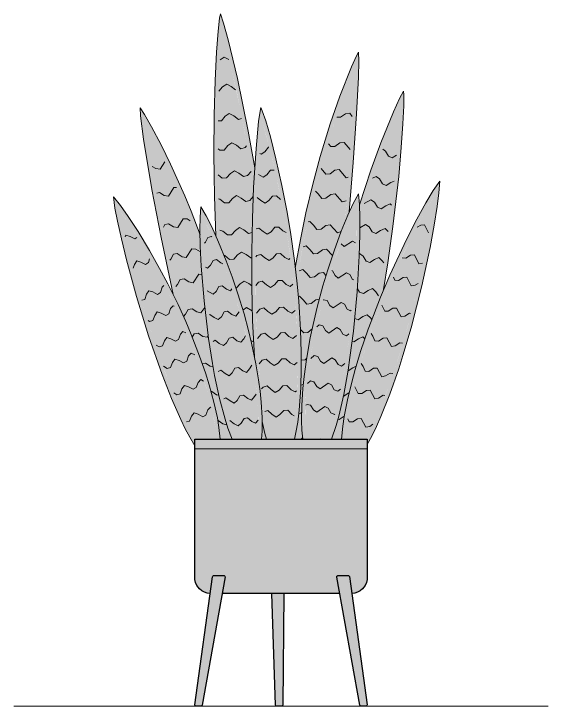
# Model space of a CAD drawing. Header units: centimetres. Extents: x 0 to 879, y -664 to 265.
# Drawn here: x 5 to 95, y -496.8 to -380.1 of the extents above; entities that cross this region are included whole.
import ezdxf

# ---------------------------------------------------------------- set-up
doc = ezdxf.new("R2010")
doc.units = ezdxf.units.CM
for name, color, linetype, lineweight, true_color in [('VEG-HOJAS', 117, 'Continuous', 18, 0x2e5e38), ('VEG-MACETA', 25, 'Continuous', 25, 0x745440), ('VEG-NERVIOS', 115, 'Continuous', 9, 0x528c5c), ('VEG-TEXTO', 47, 'Continuous', 18, 0x464646)]:
    doc.layers.add(name, color=color, linetype=linetype, lineweight=lineweight, true_color=true_color)
doc.layers.add('VEG-RELLENO', color=253, linetype='Continuous', true_color=0x96c896)

# ---------------------------------------------------------------- blocks, each defined once
blk = doc.blocks.new('VEG_Sansevieria_ALZADO')
at = {"layer": 'VEG-RELLENO', "true_color": 0xded278}
h = blk.add_hatch(color=41, dxfattribs=at)
h.dxf.hatch_style = 1
h.paths.add_polyline_path([(-10.96, 79.27), (-11.28, 89.53), (-11.32, 93.05), (-11.27, 99.65), (-11.1, 105.45), (-10.86, 110.22), (-10.59, 113.76), (-10.35, 115.96), (-10.21, 116.7), (-9.67, 115.11), (-8.9, 112.32), (-7.33, 105.79), (-5.53, 96.95), (-4.43, 90.73), (-4.59, 87.93), (-6.12, 96.84), (-7.33, 102.94), (-8.48, 108.11), (-9.97, 113.96), (-10.26, 110.18), (-10.5, 105.43), (-10.71, 96.43), (-10.68, 89.54), (-10.61, 85.92), (-10.28, 77.69)])
at = {"layer": 'VEG-RELLENO', "true_color": 0x406d4b}
h = blk.add_hatch(color=105, dxfattribs=at)
h.dxf.hatch_style = 1
h.paths.add_polyline_path([(-4.59, 87.93), (-4.89, 79.45), (-4.95, 73.69), (-4.88, 67.83), (-4.79, 64.94), (-4.47, 58.93), (-5.47, 63.32), (-6.83, 68.17), (-8.56, 73.33), (-10.28, 77.69), (-10.61, 85.92), (-10.68, 89.54), (-10.71, 96.43), (-10.5, 105.43), (-10.26, 110.18), (-9.97, 113.96), (-8.48, 108.11), (-6.73, 99.99), (-5.52, 93.52), (-4.93, 90.05)])
h.paths.add_polyline_path([(-3.15, 47.96), (-2.73, 45.99), (-2.46, 45), (-3.27, 45), (-3.17, 46.37)])
at = {"layer": 'VEG-RELLENO', "true_color": 0xded278}
h = blk.add_hatch(color=41, dxfattribs=at)
h.dxf.hatch_style = 1
h.paths.add_polyline_path([(2.41, 73.87), (3.48, 79.79), (4.19, 83.15), (5.57, 88.81), (6.89, 93.58), (8.29, 98.15), (9.9, 102.8), (11.87, 107.79), (12.72, 109.65), (13.06, 110.26), (13.11, 108.7), (13.05, 106.04), (12.74, 99.87), (12.18, 91.63), (11.51, 83.31), (10.76, 81.56), (11.35, 88.59), (11.98, 97.36), (12.37, 104.28), (12.49, 107.71), (11.19, 104.53), (9.41, 99.59), (8.03, 95.31), (6.35, 89.44), (5.16, 84.65), (4.07, 79.67), (3.42, 76.28), (2.67, 71.58)])
at = {"layer": 'VEG-RELLENO', "true_color": 0x457450}
h = blk.add_hatch(color=105, dxfattribs=at)
h.dxf.hatch_style = 1
h.paths.add_polyline_path([(10.74, 81.5), (8.93, 76.74), (7.47, 72.23), (6.47, 68.72), (5.91, 66.54), (4.94, 62.1), (4.18, 57.72), (3.9, 55.6), (3.61, 52.58), (3.46, 49.77), (3.46, 48.08), (3.52, 46.53), (3.67, 45), (2.27, 45), (2.52, 46.12), (2.81, 47.89), (3.05, 49.88), (3.32, 53.66), (3.42, 57), (3.36, 61.53), (3.19, 65.33), (2.67, 71.58), (2.86, 72.87), (3.74, 77.97), (4.78, 83.02), (5.54, 86.29), (6.76, 90.95), (8.03, 95.31), (9.68, 100.4), (11.19, 104.53), (12.49, 107.71), (12.37, 104.28), (11.98, 97.36), (11.35, 88.59)])
at = {"layer": 'VEG-RELLENO', "true_color": 0xded278}
h = blk.add_hatch(color=41, dxfattribs=at)
h.dxf.hatch_style = 1
h.paths.add_polyline_path([(13.23, 84.52), (15.72, 91.94), (17.6, 96.93), (19.51, 101.45), (20.32, 103.13), (20.64, 103.69), (20.68, 103.05), (20.67, 101.18), (20.42, 96.29), (19.83, 89.31), (19.23, 83.79), (18.46, 77.83), (17.29, 70.23), (16.23, 67.61), (17.42, 74.85), (18.63, 83.86), (19.23, 89.37), (19.66, 94.22), (19.94, 98.22), (20.07, 101.23), (18.16, 96.71), (16.57, 92.53), (14.85, 87.58), (13.28, 82.64)])
h = blk.add_hatch(color=41, dxfattribs=at)
h.dxf.hatch_style = 1
h.paths.add_polyline_path([(-18.15, 69.37), (-20.19, 79), (-22.16, 89.49), (-23.37, 97.13), (-23.66, 99.49), (-23.75, 100.86), (-22.98, 99.72), (-21.79, 97.66), (-20.19, 94.62), (-18.61, 91.39), (-16.22, 86.02), (-15.16, 83.45), (-13.64, 79.48), (-13.6, 77.6), (-15.72, 83.23), (-17.82, 88.2), (-19.16, 91.13), (-20.72, 94.35), (-22.94, 98.47), (-21.94, 91.82), (-20.67, 84.61), (-19.02, 76.24), (-16.97, 66.89)])
h = blk.add_hatch(color=41, dxfattribs=at)
h.dxf.hatch_style = 1
h.paths.add_polyline_path([(-2.73, 45.99), (-3.15, 47.96), (-3.32, 51.22), (-3.64, 54.05), (-4.11, 57.04), (-4.47, 58.93), (-4.79, 64.94), (-4.93, 70.76), (-4.89, 79.45), (-4.62, 87.42), (-4.35, 91.99), (-4.06, 95.75), (-3.77, 98.56), (-3.52, 100.3), (-3.39, 100.89), (-2.9, 99.64), (-2.21, 97.44), (-0.85, 92.29), (0.15, 87.79), (1.28, 81.73), (2.01, 77.04), (2.71, 71.19), (3.19, 65.33), (3.41, 59.68), (3.36, 54.46), (3.24, 52.08), (3.05, 49.88), (2.81, 47.89), (2.52, 46.12), (2.27, 45), (1.65, 45), (1.93, 46.23), (2.22, 47.97), (2.46, 49.94), (2.64, 52.12), (2.76, 54.48), (2.82, 57), (2.76, 61.52), (2.59, 65.29), (2.38, 68.2), (2, 72.11), (1.41, 76.96), (0.99, 79.8), (0.22, 84.3), (-0.43, 87.67), (-1.43, 92.15), (-2.37, 95.8), (-3.17, 98.52), (-3.46, 95.7), (-3.76, 91.95), (-4.13, 84.86), (-4.33, 76.59), (-4.33, 70.77), (-4.19, 64.96), (-4.06, 62.13), (-3.7, 56.76), (-3.46, 54.26), (-2.87, 49.79), (-2.52, 47.85), (-2.15, 46.14), (-1.84, 45), (-2.46, 45)])
at = {"layer": 'VEG-RELLENO', "true_color": 0x457450}
h = blk.add_hatch(color=105, dxfattribs=at)
h.dxf.hatch_style = 1
h.paths.add_polyline_path([(16.23, 67.61), (14.71, 63.57), (13.91, 61.27), (12.72, 57.52), (11.91, 54.64), (11.18, 51.62), (10.64, 48.85), (10.39, 47.19), (10.21, 45), (8.5, 45), (9.27, 47.29), (9.72, 48.9), (10.56, 52.55), (11.29, 56.62), (11.92, 60.97), (12.42, 65.43), (12.95, 71.95), (13.23, 77.76), (13.28, 82.64), (14.85, 87.58), (16.57, 92.53), (18.16, 96.71), (20.07, 101.23), (19.94, 98.22), (19.66, 94.22), (19.23, 89.37), (18.63, 83.86), (17.42, 74.85), (16.43, 68.68)])
at = {"layer": 'VEG-RELLENO', "true_color": 0x406d4b}
h = blk.add_hatch(color=105, dxfattribs=at)
h.dxf.hatch_style = 1
h.paths.add_polyline_path([(-13.59, 77.54), (-13.31, 72.31), (-12.97, 68.32), (-12.5, 64.13), (-11.91, 59.87), (-11.19, 55.73), (-10.35, 51.86), (-9.43, 48.4), (-8.94, 46.87), (-8.23, 45), (-10.25, 45), (-10.45, 47), (-10.72, 48.59), (-11.31, 51.25), (-12.09, 54.14), (-13.21, 57.6), (-14.25, 60.46), (-15.43, 63.37), (-16.97, 66.89), (-19.02, 76.24), (-20.67, 84.61), (-21.94, 91.82), (-22.94, 98.47), (-20.72, 94.35), (-19.16, 91.13), (-17.82, 88.2), (-15.72, 83.23), (-14.67, 80.54)])
at = {"layer": 'VEG-RELLENO', "true_color": 0x4d7b59}
h = blk.add_hatch(color=115, dxfattribs=at)
h.dxf.hatch_style = 1
h.paths.add_polyline_path([(-1.84, 45), (-2.15, 46.14), (-2.52, 47.85), (-2.87, 49.79), (-3.46, 54.26), (-3.9, 59.39), (-4.06, 62.13), (-4.28, 67.85), (-4.33, 76.59), (-4.13, 84.86), (-3.76, 91.95), (-3.46, 95.7), (-3.17, 98.52), (-1.91, 94.08), (-0.94, 90), (0.06, 85.18), (0.99, 79.8), (1.79, 74.06), (2.38, 68.2), (2.68, 63.39), (2.81, 59.67), (2.8, 56.16), (2.64, 52.12), (2.46, 49.94), (2.22, 47.97), (1.93, 46.23), (1.65, 45)])
at = {"layer": 'VEG-RELLENO', "true_color": 0xded278}
h = blk.add_hatch(color=41, dxfattribs=at)
h.dxf.hatch_style = 1
h.paths.add_polyline_path([(10.24, 45.71), (10.52, 48.02), (10.97, 50.65), (11.91, 54.64), (12.5, 56.78), (13.41, 59.76), (14.71, 63.57), (15.56, 65.88), (16.76, 68.92), (18.32, 72.63), (21.14, 78.69), (22.88, 82.1), (24.41, 84.87), (25.61, 86.9), (26.73, 88.52), (26.68, 87.4), (26.47, 85.49), (25.8, 81.1), (24.68, 75.27), (23.7, 70.83), (22.55, 66.16), (21.25, 61.44), (19.84, 56.86), (18.35, 52.6), (16.83, 48.81), (16.08, 47.15), (15.35, 45.65), (14.5, 44.13), (14.5, 45), (14.31, 45), (15.54, 47.4), (16.28, 49.05), (17.78, 52.81), (19.26, 57.05), (19.98, 59.3), (21.34, 63.96), (22.56, 68.66), (24.1, 75.39), (25.2, 81.21), (25.96, 86.32), (24.93, 84.57), (23.41, 81.82), (20.75, 76.52), (19.18, 73.09), (17.93, 70.19), (16.12, 65.66), (15.27, 63.37), (13.99, 59.57), (13.08, 56.62), (12.49, 54.49), (11.77, 51.49), (11.23, 48.75), (10.99, 47.12), (10.81, 45), (10.21, 45)])
h = blk.add_hatch(color=41, dxfattribs=at)
h.dxf.hatch_style = 1
h.paths.add_polyline_path([(3.67, 45), (3.46, 48.08), (3.46, 49.77), (3.61, 52.58), (3.9, 55.6), (4.18, 57.72), (4.66, 60.63), (5.4, 64.33), (5.91, 66.54), (6.67, 69.44), (7.67, 72.92), (9.24, 77.61), (10.16, 80.07), (11.27, 82.77), (12.18, 84.75), (13.06, 86.36), (13.19, 85.32), (13.26, 83.55), (13.27, 79.45), (13.07, 73.99), (12.63, 67.64), (12.19, 63.2), (11.62, 58.77), (10.94, 54.54), (10.15, 50.66), (9.27, 47.29), (8.5, 45), (7.86, 45), (8.7, 47.46), (9.14, 49.06), (9.97, 52.67), (10.7, 56.72), (11.32, 61.05), (12.03, 67.7), (12.47, 74.02), (12.67, 79.46), (12.64, 84.31), (11.29, 81.27), (9.5, 76.55), (8.45, 73.39), (7.64, 70.69), (6.5, 66.4), (5.68, 62.72), (5.12, 59.79), (4.77, 57.63), (4.35, 54.17), (4.14, 51.57), (4.06, 49.76), (4.12, 46.57), (4.27, 45)])
h = blk.add_hatch(color=41, dxfattribs=at)
h.dxf.hatch_style = 1
h.paths.add_polyline_path([(-14.5, 43.9), (-16.12, 46.75), (-16.89, 48.32), (-18.46, 51.89), (-20.03, 55.91), (-22.3, 62.45), (-24.33, 69.08), (-26.02, 75.24), (-26.89, 78.79), (-27.56, 81.75), (-27.99, 83.97), (-28.24, 85.85), (-27.54, 85.03), (-26.43, 83.55), (-24.06, 79.99), (-21.8, 76.24), (-19.4, 71.84), (-18.02, 69.11), (-16.05, 64.82), (-14.25, 60.46), (-12.73, 56.19), (-11.91, 53.49), (-11.08, 50.32), (-10.45, 47), (-10.25, 45), (-10.86, 45), (-11.05, 46.92), (-11.31, 48.48), (-11.89, 51.11), (-12.67, 53.97), (-13.3, 56), (-14.28, 58.81), (-15.68, 62.41), (-16.6, 64.58), (-18.56, 68.85), (-19.93, 71.56), (-21.65, 74.76), (-24.56, 79.67), (-26.22, 82.19), (-27.35, 83.79), (-26.31, 78.93), (-24.92, 73.43), (-23.11, 67.07), (-21.73, 62.63), (-19.47, 56.12), (-17.91, 52.12), (-16.35, 48.58), (-15.59, 47.02), (-14.47, 45)])
at = {"layer": 'VEG-RELLENO', "true_color": 0x406d4b}
h = blk.add_hatch(color=105, dxfattribs=at)
h.dxf.hatch_style = 1
h.paths.add_polyline_path([(14.31, 45), (10.81, 45), (10.99, 47.12), (11.23, 48.75), (11.77, 51.49), (12.49, 54.49), (13.3, 57.35), (14.48, 61.08), (15.55, 64.13), (17.01, 67.95), (18.24, 70.92), (19.81, 74.5), (22.57, 80.19), (24.2, 83.28), (25.96, 86.32), (25.48, 82.85), (24.88, 79.4), (24.1, 75.39), (23.12, 70.97), (21.97, 66.31), (20.67, 61.61), (19.26, 57.05), (18.53, 54.88), (17.03, 50.86), (16.28, 49.05), (15.54, 47.4)])
at = {"layer": 'VEG-RELLENO', "true_color": 0xded278}
h = blk.add_hatch(color=41, dxfattribs=at)
h.dxf.hatch_style = 1
h.paths.add_polyline_path([(-8.68, 46.18), (-9.43, 48.4), (-9.9, 50.07), (-10.78, 53.75), (-11.56, 57.78), (-12.5, 64.13), (-13.16, 70.35), (-13.53, 75.92), (-13.64, 79.01), (-13.65, 81.46), (-13.6, 83.16), (-13.49, 84.16), (-12.95, 83.32), (-12.16, 81.81), (-10.51, 78.23), (-8.56, 73.33), (-7.25, 69.51), (-6.03, 65.42), (-4.96, 61.21), (-4.11, 57.04), (-3.51, 53.08), (-3.2, 49.47), (-3.17, 46.37), (-3.27, 45), (-3.87, 45), (-3.77, 46.39), (-3.75, 47.84), (-3.86, 50.31), (-4.11, 53.01), (-4.37, 54.94), (-4.83, 57.62), (-5.54, 61.08), (-6.05, 63.18), (-7.2, 67.32), (-8.04, 69.98), (-9.13, 73.12), (-11.06, 77.99), (-12.2, 80.52), (-13.04, 82.21), (-13, 77.56), (-12.71, 72.35), (-12.16, 66.31), (-11.63, 62.08), (-10.97, 57.88), (-10.6, 55.84), (-9.77, 52), (-8.85, 48.57), (-8.37, 47.06), (-7.58, 45), (-8.23, 45)])
at = {"layer": 'VEG-RELLENO', "true_color": 0x4d7b59}
h = blk.add_hatch(color=115, dxfattribs=at)
h.dxf.hatch_style = 1
h.paths.add_polyline_path([(4.27, 45), (4.12, 46.57), (4.06, 48.09), (4.1, 50.66), (4.28, 53.5), (4.49, 55.52), (4.89, 58.35), (5.52, 61.99), (5.99, 64.2), (7.05, 68.57), (7.84, 71.37), (8.87, 74.7), (10.72, 79.85), (11.82, 82.53), (12.64, 84.31), (12.68, 80.99), (12.56, 75.96), (12.36, 71.98), (12.03, 67.7), (11.59, 63.26), (11.03, 58.86), (10.35, 54.65), (9.97, 52.67), (9.14, 49.06), (8.7, 47.46), (7.86, 45)])
h = blk.add_hatch(color=115, dxfattribs=at)
h.dxf.hatch_style = 1
h.paths.add_polyline_path([(-10.86, 45), (-14.47, 45), (-15.59, 47.02), (-16.35, 48.58), (-17.12, 50.28), (-18.69, 54.07), (-21, 60.42), (-22.44, 64.86), (-23.76, 69.25), (-24.92, 73.43), (-25.9, 77.23), (-26.67, 80.49), (-27.35, 83.79), (-25.43, 81.01), (-23.64, 78.17), (-21.99, 75.35), (-20.62, 72.88), (-18.9, 69.53), (-17.56, 66.74), (-16.6, 64.58), (-15.39, 61.69), (-14.02, 58.1), (-13.3, 56), (-12.12, 52.02), (-11.49, 49.33), (-11.05, 46.92)])
at = {"layer": 'VEG-RELLENO', "true_color": 0x457450}
h = blk.add_hatch(color=105, dxfattribs=at)
h.dxf.hatch_style = 1
h.paths.add_polyline_path([(-7.58, 45), (-8.37, 47.06), (-8.85, 48.57), (-9.77, 52), (-10.6, 55.84), (-10.97, 57.88), (-11.63, 62.08), (-12.16, 66.31), (-12.71, 72.35), (-13, 77.56), (-13.04, 82.21), (-11.65, 79.34), (-10.43, 76.5), (-9.13, 73.12), (-7.82, 69.33), (-6.61, 65.26), (-5.54, 61.08), (-4.83, 57.62), (-4.37, 54.94), (-4.01, 52.09), (-3.8, 49.44), (-3.77, 46.39), (-3.87, 45)])
at = {"layer": 'VEG-RELLENO', "true_color": 0xf8f6f2}
h = blk.add_hatch(color=7, dxfattribs=at)
h.dxf.hatch_style = 1
h.paths.add_polyline_path([(14.45, 21.09), (14.19, 20.37), (13.91, 19.95), (13.55, 19.59), (12.89, 19.2), (12.15, 19.01), (11.95, 19), (11.52, 21.93), (11.37, 22), (9.58, 22), (9.43, 21.93), (9.38, 21.78), (9.88, 19), (-9.88, 19), (-9.38, 21.76), (-9.4, 21.9), (-9.56, 22), (-11.38, 22), (-11.5, 21.94), (-11.56, 21.85), (-11.95, 19), (-12.41, 19.05), (-12.89, 19.2), (-13.55, 19.59), (-13.91, 19.95), (-14.19, 20.37), (-14.45, 21.09), (-14.5, 21.6), (-14.5, 45), (14.5, 45), (14.5, 21.6)])
at = {"layer": 'VEG-RELLENO', "true_color": 0xc89a6c}
h = blk.add_hatch(color=43, dxfattribs=at)
h.dxf.hatch_style = 1
h.paths.add_polyline_path([(-11.56, 21.85), (-11.5, 21.94), (-11.38, 22), (-9.58, 22), (-9.44, 21.94), (-9.38, 21.8), (-13.29, 0.16), (-13.45, 0), (-14.31, 0), (-14.45, 0.08), (-14.49, 0.23)])
h = blk.add_hatch(color=43, dxfattribs=at)
h.dxf.hatch_style = 1
h.paths.add_polyline_path([(9.38, 21.76), (9.43, 21.93), (9.58, 22), (11.38, 22), (11.5, 21.94), (11.56, 21.85), (14.49, 0.23), (14.46, 0.09), (14.33, 0), (13.45, 0), (13.29, 0.16)])
at = {"layer": 'VEG-RELLENO', "true_color": 0xb88e63}
h = blk.add_hatch(color=43, dxfattribs=at)
h.dxf.hatch_style = 1
h.paths.add_polyline_path([(0.31, 0.2), (0.25, 0.06), (0.11, 0), (-0.74, 0), (-0.85, 0.07), (-0.9, 0.17), (-1.57, 19), (0.49, 19)])
at = {"layer": 'VEG-HOJAS'}
for points in [[(-10.96, 79.27), (-11.21, 85.91), (-11.28, 89.53), (-11.32, 93.05), (-11.27, 99.65), (-11.1, 105.45), (-10.86, 110.22), (-10.59, 113.76), (-10.35, 115.96), (-10.21, 116.7), (-9.67, 115.11), (-8.9, 112.32), (-7.33, 105.79), (-5.53, 96.95), (-4.43, 90.73)], [(2.41, 73.87), (3.32, 78.94), (4.19, 83.15), (5.36, 88.01), (6.61, 92.63), (8.29, 98.15), (9.9, 102.8), (11.87, 107.79), (12.72, 109.65), (13.06, 110.26), (13.11, 108.7), (13.05, 106.04), (12.74, 99.87), (12.18, 91.63), (11.51, 83.31)], [(13.23, 84.52), (15.15, 90.34), (16.83, 94.94), (18.95, 100.2), (19.97, 102.43), (20.64, 103.69), (20.68, 103.05), (20.67, 101.18), (20.54, 98.18), (20.26, 94.17), (19.83, 89.31), (18.86, 80.85), (18.02, 74.76), (17.29, 70.23)], [(-18.15, 69.37), (-20.19, 79), (-21.73, 87.07), (-23.14, 95.56), (-23.66, 99.49), (-23.75, 100.86), (-22.98, 99.72), (-21.79, 97.66), (-20.19, 94.62), (-18.61, 91.39), (-16.22, 86.02), (-15.16, 83.45), (-13.64, 79.48)], [(-4.47, 58.93), (-4.79, 64.94), (-4.93, 70.76), (-4.93, 76.6), (-4.82, 82.22), (-4.62, 87.42), (-4.21, 93.98), (-3.77, 98.56), (-3.52, 100.3), (-3.39, 100.89), (-3.15, 100.33), (-2.58, 98.67), (-1.79, 95.96), (-0.85, 92.29), (0.15, 87.79), (0.97, 83.53), (1.59, 79.89), (2.26, 75.1), (2.71, 71.19), (2.98, 68.25), (3.28, 63.42), (3.41, 59.68), (3.42, 57), (3.32, 53.66), (3.05, 49.88), (2.81, 47.89), (2.52, 46.12), (2.27, 45)], [(10.21, 45), (10.39, 47.19), (10.64, 48.85), (11.18, 51.62), (11.91, 54.64), (12.5, 56.78), (13.41, 59.76), (14.71, 63.57), (15.56, 65.88), (16.76, 68.92), (18.32, 72.63), (21.14, 78.69), (22.88, 82.1), (24.41, 84.87), (25.61, 86.9), (26.73, 88.52), (26.59, 86.56), (26.29, 84.22), (25.8, 81.1), (25.1, 77.34), (23.7, 70.83), (21.92, 63.8), (20.55, 59.13), (19.84, 56.86), (18.35, 52.6), (16.83, 48.81), (16.08, 47.15), (15.35, 45.65), (14.5, 44.13)], [(3.67, 45), (3.52, 46.53), (3.46, 48.08), (3.5, 50.69), (3.68, 53.55), (3.9, 55.6), (4.29, 58.44), (4.94, 62.1), (5.4, 64.33), (6.1, 67.27), (7.06, 70.86), (7.88, 73.57), (8.93, 76.74), (10.16, 80.07), (11.27, 82.77), (12.18, 84.75), (13.06, 86.36), (13.23, 84.54), (13.28, 82.36), (13.27, 79.45), (13.16, 75.93), (12.81, 69.82), (12.19, 63.2), (11.62, 58.77), (11.29, 56.62), (10.56, 52.55), (9.72, 48.9), (9.27, 47.29), (8.5, 45)], [(-14.5, 43.9), (-15.37, 45.34), (-16.12, 46.75), (-16.89, 48.32), (-18.46, 51.89), (-20.03, 55.91), (-22.3, 62.45), (-24.33, 69.08), (-26.02, 75.24), (-26.89, 78.79), (-27.56, 81.75), (-27.99, 83.97), (-28.24, 85.85), (-27.04, 84.38), (-25.72, 82.53), (-24.06, 79.99), (-22.14, 76.83), (-20.44, 73.79), (-19.05, 71.18), (-17.35, 67.7), (-16.05, 64.82), (-15.12, 62.64), (-13.72, 59.02), (-12.73, 56.19), (-12.09, 54.14), (-11.31, 51.25), (-10.72, 48.59), (-10.45, 47), (-10.25, 45)], [(-8.23, 45), (-8.94, 46.87), (-9.43, 48.4), (-10.35, 51.86), (-11.19, 55.73), (-11.56, 57.78), (-12.22, 62), (-12.97, 68.32), (-13.43, 74.17), (-13.59, 77.54), (-13.65, 80.32), (-13.63, 82.41), (-13.49, 84.16), (-12.59, 82.65), (-11.66, 80.78), (-10.51, 78.23), (-9.23, 75.09), (-8.23, 72.4), (-7.25, 69.51), (-6.23, 66.11), (-5.47, 63.32), (-4.96, 61.21), (-4.24, 57.73), (-3.78, 55.03), (-3.51, 53.08), (-3.32, 51.22), (-3.17, 48.66), (-3.17, 46.37), (-3.27, 45)], [(-2.46, 45), (-2.73, 45.99), (-3.15, 47.96)]]:
    blk.add_lwpolyline(points, dxfattribs=at)
at = {"layer": 'VEG-MACETA'}
for points in [[(-11.95, 19), (-12.41, 19.05), (-12.89, 19.2), (-13.34, 19.44), (-13.74, 19.76), (-14.19, 20.37), (-14.39, 20.85), (-14.49, 21.35), (-14.5, 45), (14.5, 45), (14.49, 21.35), (14.39, 20.85), (14.19, 20.37), (13.74, 19.76), (13.34, 19.44), (12.89, 19.2), (12.41, 19.05), (11.95, 19)], [(9.88, 19), (-9.88, 19)], [(0.49, 19), (0.31, 0.2), (0.25, 0.06), (0.11, 0), (-0.74, 0), (-0.85, 0.07), (-0.9, 0.17), (-1.57, 19)]]:
    blk.add_lwpolyline(points, dxfattribs=at)
at = {"layer": 'VEG-MACETA', "lineweight": 9}
blk.add_lwpolyline([(-14.5, 43.4), (14.5, 43.4)], dxfattribs=at)
at = {"layer": 'VEG-MACETA'}
for points in [[(-11.56, 21.83), (-11.5, 21.94), (-11.38, 22), (-9.58, 22), (-9.44, 21.94), (-9.38, 21.8), (-13.29, 0.16), (-13.45, 0), (-14.31, 0), (-14.45, 0.08), (-14.49, 0.23)], [(9.38, 21.76), (9.43, 21.93), (9.58, 22), (11.38, 22), (11.5, 21.94), (11.56, 21.85), (14.49, 0.23), (14.46, 0.09), (14.33, 0), (13.45, 0), (13.29, 0.16)]]:
    blk.add_lwpolyline(points, close=True, dxfattribs=at)
at = {"layer": 'VEG-NERVIOS'}
for points in [[(-8.8, 109), (-9.56, 109.41), (-10.23, 108.94)], [(-7.64, 103.89), (-8.4, 104.47), (-9.15, 104.87), (-9.83, 104.4), (-10.46, 103.67)], [(-6.65, 99.04), (-7.18, 98.9), (-7.95, 99.5), (-8.71, 99.9), (-9.38, 99.43), (-10.04, 98.68), (-10.58, 98.66)], [(12.01, 99.4), (11.58, 99.94), (10.86, 99.87), (10.03, 99.3), (9.41, 99.26)], [(-5.79, 94.45), (-6.04, 94.15), (-6.74, 93.97), (-7.51, 94.56), (-8.27, 94.96), (-8.94, 94.49), (-9.6, 93.75), (-10.31, 93.72), (-10.61, 93.97)], [(11.64, 93.84), (10.64, 95.03), (9.91, 94.96), (9.09, 94.37), (8.37, 94.32), (7.98, 94.82)], [(-2.05, 94.22), (-2.11, 94.21), (-2.71, 93.46), (-3.35, 93.03), (-3.57, 93.16)], [(19.45, 92.88), (18.75, 92.44), (18.13, 92.69), (17.63, 93.54), (17.17, 93.87)], [(-19.58, 91.78), (-20.35, 90.5), (-21.07, 90.61), (-21.7, 90.97)], [(-5.04, 90.14), (-5.62, 89.45), (-6.32, 89.27), (-7.09, 89.86), (-7.85, 90.26), (-8.53, 89.79), (-9.18, 89.05), (-9.9, 89.02), (-10.59, 89.59)], [(-1.13, 90.38), (-1.78, 90.33), (-2.39, 89.58), (-3.02, 89.15), (-3.8, 89.65)], [(11.29, 89.15), (10.99, 89.07), (9.81, 90.44), (9.08, 90.36), (8.27, 89.76), (7.55, 89.7), (6.78, 90.64)], [(19.04, 88.5), (18.52, 88.29), (17.72, 87.78), (17.1, 88.03), (16.6, 88.88), (16.01, 89.29), (15.43, 88.98)], [(-17.59, 87.44), (-18.04, 87.45), (-18.95, 85.97), (-19.67, 86.08), (-20.49, 86.58), (-20.91, 86.49)], [(10.97, 85.18), (10.31, 85), (9.11, 86.36), (8.39, 86.26), (7.58, 85.66), (6.86, 85.6), (6.27, 86.34), (5.79, 86.83)], [(-4.68, 85.91), (-5.24, 85.24), (-5.95, 85.06), (-6.72, 85.65), (-7.47, 86.06), (-8.15, 85.59), (-8.8, 84.84), (-9.52, 84.82), (-10.3, 85.46), (-10.5, 85.53)], [(-0.09, 85.41), (-0.77, 86.03), (-1.44, 85.98), (-2.05, 85.24), (-2.69, 84.81), (-3.39, 85.26), (-3.99, 85.75)], [(18.6, 84.48), (18.41, 84.67), (17.66, 84.35), (16.87, 83.85), (16.24, 84.1), (15.74, 84.94), (15.15, 85.35), (14.03, 84.74)], [(-15.28, 81.83), (-15.78, 82.14), (-16.46, 82.17), (-17.39, 80.7), (-18.1, 80.82), (-18.93, 81.32), (-19.57, 81.2), (-19.82, 80.72)], [(10.13, 79.99), (9.5, 79.8), (8.29, 81.15), (7.56, 81.04), (6.76, 80.43), (6.05, 80.36), (5.45, 81.09), (4.83, 81.7), (4.58, 81.62)], [(-4.88, 79.84), (-5.47, 79.69), (-6.24, 80.28), (-7, 80.68), (-7.67, 80.21), (-8.33, 79.47), (-9.04, 79.44), (-9.82, 80.08), (-10.31, 80.26)], [(0.88, 79.84), (0.32, 80.11), (-0.39, 80.76), (-1.06, 80.72), (-1.67, 79.97), (-2.31, 79.55), (-3.01, 80), (-3.72, 80.6), (-4.16, 80.46)], [(18.05, 80.02), (17.52, 80.52), (16.77, 80.21), (15.98, 79.7), (15.35, 79.95), (14.85, 80.79), (14.26, 81.2), (13.28, 80.66)], [(24.85, 79.78), (24.18, 81.13), (23.55, 81.11), (22.96, 80.73)], [(-24.27, 79.01), (-24.6, 78.8), (-25.39, 79.19), (-26.11, 79.39), (-26.26, 79.14)], [(-11.67, 79.13), (-11.73, 79.17), (-12.31, 79.03), (-12.74, 78.21), (-12.91, 78.05)], [(12.53, 78.09), (12.05, 78.37), (10.65, 77.47), (10.11, 77.95)], [(-13.55, 76.56), (-14.33, 77.06), (-15.01, 77.1), (-15.95, 75.64), (-16.67, 75.77), (-17.48, 76.28), (-18.13, 76.17), (-18.57, 75.34), (-18.7, 75.2)], [(8.67, 75.98), (7.69, 77.06), (6.97, 76.95), (6.17, 76.33), (5.46, 76.25), (4.85, 76.98), (4.23, 77.59), (3.74, 77.42)], [(-4.93, 75.59), (-5.1, 75.55), (-5.87, 76.14), (-6.63, 76.54), (-7.31, 76.08), (-7.96, 75.33), (-8.68, 75.3), (-9.45, 75.95), (-9.59, 75.99)], [(1.5, 75.47), (1.3, 75.3), (0.62, 75.63), (-0.09, 76.29), (-0.76, 76.25), (-1.38, 75.51), (-2.02, 75.1), (-2.72, 75.55), (-3.42, 76.15), (-4.08, 75.95), (-4.23, 75.76)], [(17.3, 74.71), (17.06, 75.09), (16.49, 75.62), (15.74, 75.3), (14.96, 74.79), (14.33, 75.04), (13.82, 75.88), (13.22, 76.28), (13.17, 76.26)], [(23.85, 74.7), (23.2, 74.59), (22.46, 76.06), (21.83, 76.03), (21.05, 75.53), (20.43, 75.59)], [(-22.13, 75.39), (-22.31, 74.79), (-22.81, 74.47), (-23.6, 74.87), (-24.31, 75.07), (-24.7, 74.46), (-24.92, 73.81)], [(-9.79, 74.59), (-10.12, 74.71), (-10.86, 75.27), (-11.44, 75.13), (-11.88, 74.32), (-12.38, 73.83), (-12.72, 74.01)], [(7.58, 72.61), (7.15, 73.1), (6.43, 72.98), (5.64, 72.35), (4.92, 72.27), (4.31, 72.99), (3.68, 73.59), (3.04, 73.36)], [(-13.34, 72.79), (-13.84, 72.82), (-14.79, 71.37), (-15.5, 71.51), (-16.32, 72.03), (-16.96, 71.92), (-17.41, 71.1), (-17.74, 70.74)], [(12.25, 71.84), (12.05, 71.94), (11.59, 72.76), (11.04, 73.07), (9.65, 72.16), (9.12, 72.59), (8.66, 73.4), (8.57, 73.43)], [(-4.93, 70.86), (-5.44, 71.26), (-6.2, 71.67), (-6.88, 71.2), (-7.56, 70.45)], [(2.01, 71.14), (1.57, 70.77), (0.89, 71.1), (0.18, 71.77), (-0.49, 71.73), (-1.11, 71), (-1.76, 70.58), (-2.45, 71.04), (-3.15, 71.64), (-3.81, 71.45), (-4.23, 70.94)], [(23.08, 71.26), (22.6, 70.95), (21.94, 70.84), (21.2, 72.3), (20.58, 72.28), (19.79, 71.77), (19.19, 71.8), (18.95, 72.33)], [(-19.72, 70.93), (-20, 70.62), (-20.28, 69.73), (-20.78, 69.42), (-21.57, 69.82), (-22.28, 70.03), (-22.67, 69.43), (-22.96, 68.58), (-23.42, 68.45)], [(-8.27, 70.35), (-8.51, 70.04), (-9.17, 70.3), (-9.91, 70.86), (-10.49, 70.72), (-10.93, 69.91), (-11.45, 69.43), (-12.42, 70)], [(16.41, 69.19), (15.98, 69.85), (15.41, 70.39), (14.67, 70.06), (13.88, 69.55), (13.25, 69.79), (12.85, 70.45)], [(6.44, 68.62), (5.87, 68.52), (5.09, 67.88), (4.37, 67.78), (3.75, 68.5), (3.12, 69.09), (2.91, 69.02)], [(11.84, 66.74), (11.72, 66.65), (11.16, 66.93), (10.69, 67.75), (10.14, 68.05), (8.76, 67.13), (8.22, 67.55), (7.75, 68.36), (7.17, 68.51), (7.13, 68.48)], [(-18, 67.43), (-18.16, 67.5), (-18.6, 67.03), (-18.88, 66.14), (-19.39, 65.84), (-20.17, 66.25), (-20.88, 66.46), (-21.28, 65.87), (-21.58, 65.02), (-22.14, 64.86), (-22.37, 64.99)], [(-12.85, 67.2), (-13.48, 66.31), (-14.18, 66.46), (-14.99, 66.99), (-15.64, 66.89), (-16.1, 66.07), (-16.44, 65.7)], [(-7.06, 66.48), (-7.63, 65.76), (-8.29, 66.01), (-9.02, 66.58), (-9.6, 66.45), (-10.05, 65.64), (-10.57, 65.16), (-11.26, 65.54), (-11.97, 66.04), (-12.02, 66.02)], [(-4.84, 66.63), (-5.8, 67.19), (-6.41, 66.77)], [(2.39, 66.71), (1.81, 66.24), (1.13, 66.57), (0.43, 67.24), (-0.24, 67.21), (-0.87, 66.48), (-1.52, 66.07), (-2.21, 66.53), (-2.9, 67.14), (-3.56, 66.95), (-4.13, 66.27)], [(21.84, 66.21), (21.66, 66.25), (20.88, 65.75), (20.23, 65.64), (19.48, 67.1), (18.85, 67.07), (18.07, 66.56), (17.47, 66.59), (16.98, 67.6)], [(15.29, 65.16), (15.1, 65.45), (14.53, 65.99), (13.78, 65.66), (13, 65.14), (12.42, 65.36)], [(11.43, 62.75), (11.01, 62.43), (10.44, 62.71), (9.97, 63.52), (9.41, 63.83), (8.04, 62.89), (7.5, 63.31), (7.03, 64.11), (6.44, 64.26), (6.03, 63.92)], [(-16.02, 62.96), (-16.51, 63.18), (-16.95, 62.71), (-17.24, 61.83), (-17.75, 61.52), (-18.53, 61.94), (-19.24, 62.17), (-19.64, 61.57), (-19.95, 60.73), (-20.51, 60.57), (-21.04, 60.88)], [(5.25, 63.6), (4.54, 63.01), (3.83, 62.91), (3.28, 63.52)], [(-12.28, 62.41), (-12.45, 62.18), (-13.15, 62.34), (-13.95, 62.87), (-14.6, 62.78), (-14.94, 62.19)], [(-5.97, 62.42), (-6.26, 61.95), (-6.76, 61.35), (-7.42, 61.61), (-8.14, 62.19), (-8.73, 62.06), (-9.18, 61.26), (-9.7, 60.78), (-10.39, 61.16), (-11.1, 61.67), (-11.44, 61.5)], [(2.63, 62.47), (2.02, 61.96), (1.33, 62.3), (0.64, 62.98), (-0.03, 62.95), (-0.66, 62.22), (-1.31, 61.81), (-2, 62.28), (-2.7, 62.89), (-3.36, 62.71), (-3.96, 61.99)], [(14.13, 61.92), (13.79, 62.24), (13.04, 61.91), (12.26, 61.39), (11.98, 61.5)], [(20.44, 61.17), (20.02, 61.25), (19.25, 60.75), (18.6, 60.63), (17.84, 62.09), (17.22, 62.05), (16.44, 61.54), (15.83, 61.57), (15.48, 62.35), (15.19, 62.83)], [(-4.62, 61.42), (-5.07, 61.66)], [(-14.54, 59.23), (-15.14, 59.5), (-15.59, 59.03), (-15.89, 58.16), (-16.4, 57.86), (-17.17, 58.28), (-17.88, 58.51), (-18.28, 57.92), (-18.6, 57.08), (-19.16, 56.93), (-19.79, 57.29)], [(2.71, 57.95), (2.2, 57.53), (1.52, 57.88), (0.83, 58.56), (0.16, 58.53), (-0.48, 57.81), (-1.13, 57.4), (-1.81, 57.87), (-2.51, 58.49), (-3.17, 58.31), (-3.67, 57.72)], [(4.32, 58.61), (4.08, 58.41), (3.41, 58.3)], [(10.76, 57.77), (10.19, 57.33), (9.63, 57.6), (9.14, 58.41), (8.58, 58.71), (7.22, 57.76), (6.68, 58.17), (6.2, 58.97), (5.61, 59.12), (5.03, 58.63)], [(-11.45, 57.18), (-11.95, 57.29), (-12.74, 57.84), (-13.27, 57.77)], [(-4.9, 57.47), (-5.29, 56.85), (-5.79, 56.26), (-6.45, 56.53), (-7.17, 57.1), (-7.76, 56.98), (-8.22, 56.18), (-8.74, 55.71), (-9.42, 56.1), (-10.13, 56.62), (-10.59, 56.39)], [(12.66, 57.3), (12.1, 57.05), (11.33, 56.53), (11.28, 56.54)], [(18.83, 56.07), (18.38, 56.16), (17.61, 55.66), (16.96, 55.54), (16.2, 56.99), (15.58, 56.95), (14.8, 56.44), (14.19, 56.46), (13.83, 57.25), (13.52, 57.75)], [(-13.04, 54.81), (-13.52, 55.04), (-13.97, 54.58), (-14.28, 53.7), (-14.8, 53.41), (-15.57, 53.84), (-16.27, 54.08), (-16.68, 53.49), (-17, 52.65), (-17.57, 52.5), (-18.07, 52.81)], [(2.59, 53.18), (2.36, 53), (1.69, 53.35), (1, 54.03), (0.33, 54.01), (-0.31, 53.29), (-0.97, 52.89), (-1.65, 53.36), (-2.34, 53.98), (-3, 53.8), (-3.27, 53.49)], [(3.75, 54.23), (3.34, 54.13)], [(10.02, 53.45), (9.55, 53.09), (8.98, 53.35), (8.49, 54.16), (7.93, 54.45), (6.58, 53.48), (6.03, 53.9), (5.54, 54.69), (4.96, 54.83), (4.48, 54.42)], [(17.51, 52.37), (17.2, 52.43), (16.43, 51.92), (15.78, 51.8), (15.01, 53.25), (14.39, 53.21), (13.61, 52.7), (13.01, 52.72), (12.43, 53.85)], [(-10.48, 52.42), (-10.86, 52.51), (-11.65, 53.06), (-11.78, 53.04)], [(-4.17, 52.61), (-4.44, 52.18), (-4.95, 51.59), (-5.61, 51.86), (-6.32, 52.44), (-6.91, 52.33), (-7.38, 51.53), (-7.9, 51.07), (-8.58, 51.46), (-9.28, 51.98), (-9.62, 51.82)], [(11.45, 52.8), (10.48, 52.21)], [(-11.81, 50.35), (-11.89, 50.39), (-12.35, 49.93), (-12.66, 49.06), (-13.18, 48.77), (-13.95, 49.21), (-14.65, 49.45), (-15.06, 48.87), (-15.39, 48.03), (-15.91, 47.91)], [(9.08, 49.24), (8.99, 49.17), (8.42, 49.43), (7.93, 50.23), (7.36, 50.52), (6.01, 49.54), (5.46, 49.95), (4.97, 50.74), (4.38, 50.88), (4.2, 50.72)], [(2.24, 48.97), (1.81, 49.19), (1.13, 49.87), (0.46, 49.86), (-0.19, 49.14), (-0.84, 48.74), (-1.52, 49.22), (-2.21, 49.84), (-2.75, 49.7)], [(3.46, 49.5), (3.32, 49.38), (2.99, 49.32)], [(-9.11, 47.42), (-9.8, 47.59), (-10.58, 48.16), (-10.65, 48.15)], [(-3.86, 48.21), (-4.28, 47.73), (-4.94, 48), (-5.64, 48.59), (-6.23, 48.48), (-6.71, 47.69), (-7.24, 47.23), (-7.91, 47.62), (-8.61, 48.15)], [(10.65, 48.9), (9.79, 48.33), (9.58, 48.41)], [(15.49, 47.54), (14.94, 47.17), (14.29, 47.05), (13.52, 48.49), (12.89, 48.45), (12.12, 47.93), (11.51, 47.95), (11.28, 48.44)], [(3.64, 45.21), (3.41, 45)], [(6.8, 45), (6.62, 45.09), (6.51, 45)]]:
    blk.add_lwpolyline(points, dxfattribs=at)

msp = doc.modelspace()

# ---------------------------------------------------------------- linework, layer by layer
at = {"layer": 'VEG-TEXTO'}
msp.add_line((5, -496.85), (95, -496.85), dxfattribs=at)

# ---------------------------------------------------------------- block references
msp.add_blockref('VEG_Sansevieria_ALZADO', (50, -496.85))

doc.saveas('drawing.dxf')
